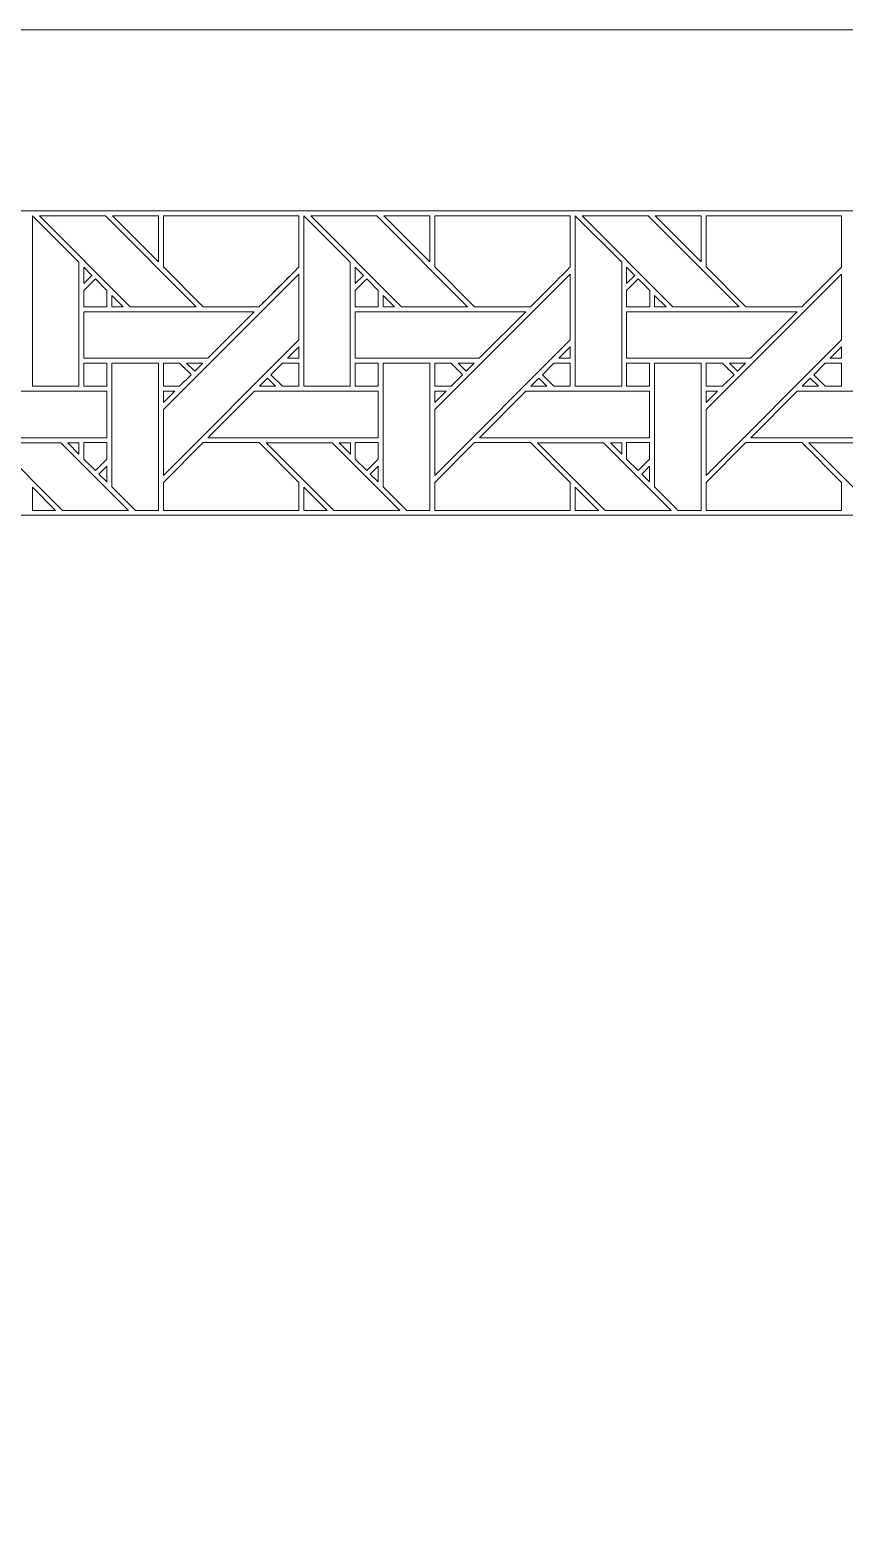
# Model space of a CAD drawing. Header units: inches. Extents: x 7.4 to 17.4, y 4.1 to 14.1.
# Drawn here: x 12.15 to 15, y 8.87 to 14.09 of the extents above; entities that cross this region are included whole.
import ezdxf

# ---------------------------------------------------------------- set-up
doc = ezdxf.new("R2010")
doc.units = ezdxf.units.IN
doc.header["$MEASUREMENT"] = 0
doc.layers.add('Design', color=7, linetype='Continuous', lineweight=0)

msp = doc.modelspace()

# ---------------------------------------------------------------- linework, layer by layer
at = {"layer": 'Design'}
for points, knots in [([(7.3829, 14.0948), (7.3829, 14.0948), (7.3829, 4.0948), (7.3829, 4.0948), (7.3829, 4.0948), (17.3829, 4.0948), (17.3829, 4.0948), (17.3829, 4.0948), (17.3829, 14.0948), (17.3829, 14.0948), (17.3829, 14.0948), (7.3829, 14.0948), (7.3829, 14.0948)], [0, 0, 0, 0, 1, 1, 1, 2, 2, 2, 3, 3, 3, 4, 4, 4, 4]), ([(8.0149, 13.4627), (8.0149, 13.4627), (8.0149, 4.7268), (8.0149, 4.7268), (8.0149, 4.7268), (16.7508, 4.7268), (16.7508, 4.7268), (16.7508, 4.7268), (16.7508, 13.4627), (16.7508, 13.4627), (16.7508, 13.4627), (8.0149, 13.4627), (8.0149, 13.4627)], [0, 0, 0, 0, 1, 1, 1, 2, 2, 2, 3, 3, 3, 4, 4, 4, 4]), ([(12.1625, 13.4448), (12.1625, 13.4448), (12.1629, 13.4448), (12.1629, 13.4448), (12.1629, 13.4448), (12.3252, 13.283), (12.3252, 13.283), (12.3252, 13.283), (12.3252, 12.8493), (12.3252, 12.8493), (12.3252, 12.8493), (12.1625, 12.8493), (12.1625, 12.8493), (12.1625, 12.8493), (12.1625, 13.4448), (12.1625, 13.4448)], [0, 0, 0, 0, 1, 1, 1, 2, 2, 2, 3, 3, 3, 4, 4, 4, 5, 5, 5, 5]), ([(12.418, 13.4448), (12.418, 13.4448), (12.7354, 13.1273), (12.7354, 13.1273), (12.7354, 13.1273), (12.5044, 13.1273), (12.5044, 13.1273), (12.5044, 13.1273), (12.187, 13.4448), (12.187, 13.4448), (12.187, 13.4448), (12.418, 13.4448), (12.418, 13.4448)], [0, 0, 0, 0, 1, 1, 1, 2, 2, 2, 3, 3, 3, 4, 4, 4, 4]), ([(12.6032, 13.4448), (12.6032, 13.4448), (12.6032, 13.2837), (12.6032, 13.2837), (12.6032, 13.2837), (12.4422, 13.4448), (12.4422, 13.4448), (12.4422, 13.4448), (12.6032, 13.4448), (12.6032, 13.4448)], [0, 0, 0, 0, 1, 1, 1, 2, 2, 2, 3, 3, 3, 3]), ([(12.6204, 13.4448), (12.6204, 13.4448), (13.0941, 13.4448), (13.0941, 13.4448), (13.0941, 13.4448), (13.0941, 13.2661), (13.0941, 13.2661), (13.0763, 13.2481), (12.9643, 13.1364), (12.9553, 13.1274), (12.9553, 13.1274), (12.7596, 13.1274), (12.7596, 13.1274), (12.7596, 13.1274), (12.6204, 13.2666), (12.6204, 13.2666), (12.6204, 13.2666), (12.6204, 13.4448), (12.6204, 13.4448)], [0, 0, 0, 0, 1, 1, 1, 2, 2, 2, 3, 3, 3, 4, 4, 4, 5, 5, 5, 6, 6, 6, 6]), ([(12.6204, 13.4448), (12.6204, 13.4448), (13.0941, 13.4448), (13.0941, 13.4448), (13.0941, 13.4448), (13.0941, 13.2661), (13.0941, 13.2661), (13.0759, 13.2477), (12.964, 13.1361), (12.9553, 13.1274), (12.9553, 13.1274), (12.7596, 13.1274), (12.7596, 13.1274), (12.7596, 13.1274), (12.6204, 13.2666), (12.6204, 13.2666), (12.6204, 13.2666), (12.6204, 13.4448), (12.6204, 13.4448)], [0, 0, 0, 0, 1, 1, 1, 2, 2, 2, 3, 3, 3, 4, 4, 4, 5, 5, 5, 6, 6, 6, 6]), ([(13.1112, 13.4448), (13.1112, 13.4448), (13.1116, 13.4448), (13.1116, 13.4448), (13.1116, 13.4448), (13.274, 13.283), (13.274, 13.283), (13.274, 13.283), (13.274, 12.8493), (13.274, 12.8493), (13.274, 12.8493), (13.1112, 12.8493), (13.1112, 12.8493), (13.1112, 12.8493), (13.1112, 13.4448), (13.1112, 13.4448)], [0, 0, 0, 0, 1, 1, 1, 2, 2, 2, 3, 3, 3, 4, 4, 4, 5, 5, 5, 5]), ([(13.3667, 13.4448), (13.3667, 13.4448), (13.6841, 13.1273), (13.6841, 13.1273), (13.6841, 13.1273), (13.4531, 13.1273), (13.4531, 13.1273), (13.4531, 13.1273), (13.1357, 13.4448), (13.1357, 13.4448), (13.1357, 13.4448), (13.3667, 13.4448), (13.3667, 13.4448)], [0, 0, 0, 0, 1, 1, 1, 2, 2, 2, 3, 3, 3, 4, 4, 4, 4]), ([(13.552, 13.4448), (13.552, 13.4448), (13.552, 13.2837), (13.552, 13.2837), (13.552, 13.2837), (13.3909, 13.4448), (13.3909, 13.4448), (13.3909, 13.4448), (13.552, 13.4448), (13.552, 13.4448)], [0, 0, 0, 0, 1, 1, 1, 2, 2, 2, 3, 3, 3, 3]), ([(13.5691, 13.4448), (13.5691, 13.4448), (14.0428, 13.4448), (14.0428, 13.4448), (14.0428, 13.4448), (14.0428, 13.2661), (14.0428, 13.2661), (14.025, 13.2481), (13.9131, 13.1364), (13.9041, 13.1274), (13.9041, 13.1274), (13.7084, 13.1274), (13.7084, 13.1274), (13.7084, 13.1274), (13.5691, 13.2666), (13.5691, 13.2666), (13.5691, 13.2666), (13.5691, 13.4448), (13.5691, 13.4448)], [0, 0, 0, 0, 1, 1, 1, 2, 2, 2, 3, 3, 3, 4, 4, 4, 5, 5, 5, 6, 6, 6, 6]), ([(13.5691, 13.4448), (13.5691, 13.4448), (14.0428, 13.4448), (14.0428, 13.4448), (14.0428, 13.4448), (14.0428, 13.2661), (14.0428, 13.2661), (14.025, 13.2481), (13.9131, 13.1364), (13.9041, 13.1274), (13.9041, 13.1274), (13.7084, 13.1274), (13.7084, 13.1274), (13.7084, 13.1274), (13.5691, 13.2666), (13.5691, 13.2666), (13.5691, 13.2666), (13.5691, 13.4448), (13.5691, 13.4448)], [0, 0, 0, 0, 1, 1, 1, 2, 2, 2, 3, 3, 3, 4, 4, 4, 5, 5, 5, 6, 6, 6, 6]), ([(14.0599, 13.4448), (14.0599, 13.4448), (14.0603, 13.4448), (14.0603, 13.4448), (14.0603, 13.4448), (14.2227, 13.283), (14.2227, 13.283), (14.2227, 13.283), (14.2227, 12.8493), (14.2227, 12.8493), (14.2227, 12.8493), (14.0599, 12.8493), (14.0599, 12.8493), (14.0599, 12.8493), (14.0599, 13.4448), (14.0599, 13.4448)], [0, 0, 0, 0, 1, 1, 1, 2, 2, 2, 3, 3, 3, 4, 4, 4, 5, 5, 5, 5]), ([(14.3154, 13.4448), (14.3154, 13.4448), (14.6329, 13.1273), (14.6329, 13.1273), (14.6329, 13.1273), (14.4018, 13.1273), (14.4018, 13.1273), (14.4018, 13.1273), (14.0844, 13.4448), (14.0844, 13.4448), (14.0844, 13.4448), (14.3154, 13.4448), (14.3154, 13.4448)], [0, 0, 0, 0, 1, 1, 1, 2, 2, 2, 3, 3, 3, 4, 4, 4, 4]), ([(14.5007, 13.4448), (14.5007, 13.4448), (14.5007, 13.2837), (14.5007, 13.2837), (14.5007, 13.2837), (14.3397, 13.4448), (14.3397, 13.4448), (14.3397, 13.4448), (14.5007, 13.4448), (14.5007, 13.4448)], [0, 0, 0, 0, 1, 1, 1, 2, 2, 2, 3, 3, 3, 3]), ([(14.5179, 13.4448), (14.5179, 13.4448), (14.9915, 13.4448), (14.9915, 13.4448), (14.9915, 13.4448), (14.9915, 13.2661), (14.9915, 13.2661), (14.9737, 13.2481), (14.8618, 13.1364), (14.8528, 13.1274), (14.8528, 13.1274), (14.6571, 13.1274), (14.6571, 13.1274), (14.6571, 13.1274), (14.5179, 13.2666), (14.5179, 13.2666), (14.5179, 13.2666), (14.5179, 13.4448), (14.5179, 13.4448)], [0, 0, 0, 0, 1, 1, 1, 2, 2, 2, 3, 3, 3, 4, 4, 4, 5, 5, 5, 6, 6, 6, 6]), ([(14.5179, 13.4448), (14.5179, 13.4448), (14.9915, 13.4448), (14.9915, 13.4448), (14.9915, 13.4448), (14.9915, 13.2661), (14.9915, 13.2661), (14.9738, 13.2482), (14.8619, 13.1365), (14.8528, 13.1274), (14.8528, 13.1274), (14.6571, 13.1274), (14.6571, 13.1274), (14.6571, 13.1274), (14.5179, 13.2666), (14.5179, 13.2666), (14.5179, 13.2666), (14.5179, 13.4448), (14.5179, 13.4448)], [0, 0, 0, 0, 1, 1, 1, 2, 2, 2, 3, 3, 3, 4, 4, 4, 5, 5, 5, 6, 6, 6, 6]), ([(12.3425, 13.2088), (12.3425, 13.2088), (12.3425, 13.2655), (12.3425, 13.2655), (12.3425, 13.2655), (12.3707, 13.2369), (12.3707, 13.2369), (12.3707, 13.2369), (12.3425, 13.2088), (12.3425, 13.2088)], [0, 0, 0, 0, 1, 1, 1, 2, 2, 2, 3, 3, 3, 3]), ([(13.0941, 13.0116), (13.0941, 13.0116), (12.6204, 12.5379), (12.6204, 12.5379), (12.6204, 12.5379), (12.6204, 12.768), (12.6204, 12.768), (12.6204, 12.768), (13.0941, 13.2416), (13.0941, 13.2416), (13.0941, 13.2416), (13.0941, 13.0116), (13.0941, 13.0116)], [0, 0, 0, 0, 1, 1, 1, 2, 2, 2, 3, 3, 3, 4, 4, 4, 4]), ([(13.2913, 13.2088), (13.2913, 13.2088), (13.2913, 13.2655), (13.2913, 13.2655), (13.2913, 13.2655), (13.3195, 13.2369), (13.3195, 13.2369), (13.3195, 13.2369), (13.2913, 13.2088), (13.2913, 13.2088)], [0, 0, 0, 0, 1, 1, 1, 2, 2, 2, 3, 3, 3, 3]), ([(14.0428, 13.0116), (14.0428, 13.0116), (13.5691, 12.5379), (13.5691, 12.5379), (13.5691, 12.5379), (13.5691, 12.768), (13.5691, 12.768), (13.5691, 12.768), (14.0428, 13.2416), (14.0428, 13.2416), (14.0428, 13.2416), (14.0428, 13.0116), (14.0428, 13.0116)], [0, 0, 0, 0, 1, 1, 1, 2, 2, 2, 3, 3, 3, 4, 4, 4, 4]), ([(14.24, 13.2088), (14.24, 13.2088), (14.24, 13.2655), (14.24, 13.2655), (14.24, 13.2655), (14.2682, 13.2369), (14.2682, 13.2369), (14.2682, 13.2369), (14.24, 13.2088), (14.24, 13.2088)], [0, 0, 0, 0, 1, 1, 1, 2, 2, 2, 3, 3, 3, 3]), ([(14.9915, 13.0116), (14.9915, 13.0116), (14.5179, 12.5379), (14.5179, 12.5379), (14.5179, 12.5379), (14.5179, 12.768), (14.5179, 12.768), (14.5179, 12.768), (14.9915, 13.2416), (14.9915, 13.2416), (14.9915, 13.2416), (14.9915, 13.0116), (14.9915, 13.0116)], [0, 0, 0, 0, 1, 1, 1, 2, 2, 2, 3, 3, 3, 4, 4, 4, 4]), ([(12.3425, 13.1844), (12.3425, 13.1844), (12.3829, 13.2247), (12.3829, 13.2247), (12.3829, 13.2247), (12.4232, 13.1844), (12.4232, 13.1844), (12.4232, 13.1844), (12.4232, 13.1271), (12.4232, 13.1271), (12.4232, 13.1271), (12.3425, 13.1271), (12.3425, 13.1271), (12.3425, 13.1271), (12.3425, 13.1844), (12.3425, 13.1844)], [0, 0, 0, 0, 1, 1, 1, 2, 2, 2, 3, 3, 3, 4, 4, 4, 5, 5, 5, 5]), ([(12.3829, 13.2247), (12.3829, 13.2247), (12.4232, 13.1844), (12.4232, 13.1844), (12.4232, 13.1844), (12.4232, 13.1271), (12.4232, 13.1271), (12.4232, 13.1271), (12.3425, 13.1271), (12.3425, 13.1271), (12.3425, 13.1271), (12.3425, 13.1844), (12.3425, 13.1844), (12.3425, 13.1844), (12.3829, 13.2247), (12.3829, 13.2247)], [0, 0, 0, 0, 1, 1, 1, 2, 2, 2, 3, 3, 3, 4, 4, 4, 5, 5, 5, 5]), ([(13.2913, 13.1844), (13.2913, 13.1844), (13.3316, 13.2247), (13.3316, 13.2247), (13.3316, 13.2247), (13.3719, 13.1844), (13.3719, 13.1844), (13.3719, 13.1844), (13.3719, 13.1271), (13.3719, 13.1271), (13.3719, 13.1271), (13.2913, 13.1271), (13.2913, 13.1271), (13.2913, 13.1271), (13.2913, 13.1844), (13.2913, 13.1844)], [0, 0, 0, 0, 1, 1, 1, 2, 2, 2, 3, 3, 3, 4, 4, 4, 5, 5, 5, 5]), ([(13.3316, 13.2247), (13.3316, 13.2247), (13.3719, 13.1844), (13.3719, 13.1844), (13.3719, 13.1844), (13.3719, 13.1271), (13.3719, 13.1271), (13.3719, 13.1271), (13.2913, 13.1271), (13.2913, 13.1271), (13.2913, 13.1271), (13.2913, 13.1844), (13.2913, 13.1844), (13.2913, 13.1844), (13.3316, 13.2247), (13.3316, 13.2247)], [0, 0, 0, 0, 1, 1, 1, 2, 2, 2, 3, 3, 3, 4, 4, 4, 5, 5, 5, 5]), ([(14.24, 13.1844), (14.24, 13.1844), (14.2803, 13.2247), (14.2803, 13.2247), (14.2803, 13.2247), (14.3207, 13.1844), (14.3207, 13.1844), (14.3207, 13.1844), (14.3207, 13.1271), (14.3207, 13.1271), (14.3207, 13.1271), (14.24, 13.1271), (14.24, 13.1271), (14.24, 13.1271), (14.24, 13.1844), (14.24, 13.1844)], [0, 0, 0, 0, 1, 1, 1, 2, 2, 2, 3, 3, 3, 4, 4, 4, 5, 5, 5, 5]), ([(14.2803, 13.2247), (14.2803, 13.2247), (14.3207, 13.1844), (14.3207, 13.1844), (14.3207, 13.1844), (14.3207, 13.1271), (14.3207, 13.1271), (14.3207, 13.1271), (14.24, 13.1271), (14.24, 13.1271), (14.24, 13.1271), (14.24, 13.1844), (14.24, 13.1844), (14.24, 13.1844), (14.2803, 13.2247), (14.2803, 13.2247)], [0, 0, 0, 0, 1, 1, 1, 2, 2, 2, 3, 3, 3, 4, 4, 4, 5, 5, 5, 5]), ([(12.4405, 13.1273), (12.4405, 13.1273), (12.4405, 13.1671), (12.4405, 13.1671), (12.4405, 13.1671), (12.4802, 13.1273), (12.4802, 13.1273), (12.4802, 13.1273), (12.4405, 13.1273), (12.4405, 13.1273)], [0, 0, 0, 0, 1, 1, 1, 2, 2, 2, 3, 3, 3, 3]), ([(13.3892, 13.1273), (13.3892, 13.1273), (13.3892, 13.1671), (13.3892, 13.1671), (13.3892, 13.1671), (13.4289, 13.1273), (13.4289, 13.1273), (13.4289, 13.1273), (13.3892, 13.1273), (13.3892, 13.1273)], [0, 0, 0, 0, 1, 1, 1, 2, 2, 2, 3, 3, 3, 3]), ([(14.3379, 13.1273), (14.3379, 13.1273), (14.3379, 13.1671), (14.3379, 13.1671), (14.3379, 13.1671), (14.3776, 13.1273), (14.3776, 13.1273), (14.3776, 13.1273), (14.3379, 13.1273), (14.3379, 13.1273)], [0, 0, 0, 0, 1, 1, 1, 2, 2, 2, 3, 3, 3, 3]), ([(12.9382, 13.1101), (12.9382, 13.1101), (12.7755, 12.9474), (12.7755, 12.9474), (12.7755, 12.9474), (12.3425, 12.9474), (12.3425, 12.9474), (12.3425, 12.9474), (12.3425, 13.1101), (12.3425, 13.1101), (12.3425, 13.1101), (12.9382, 13.1101), (12.9382, 13.1101)], [0, 0, 0, 0, 1, 1, 1, 2, 2, 2, 3, 3, 3, 4, 4, 4, 4]), ([(13.887, 13.1101), (13.887, 13.1101), (13.7242, 12.9474), (13.7242, 12.9474), (13.7242, 12.9474), (13.2913, 12.9474), (13.2913, 12.9474), (13.2913, 12.9474), (13.2913, 13.1101), (13.2913, 13.1101), (13.2913, 13.1101), (13.887, 13.1101), (13.887, 13.1101)], [0, 0, 0, 0, 1, 1, 1, 2, 2, 2, 3, 3, 3, 4, 4, 4, 4]), ([(14.8357, 13.1101), (14.8357, 13.1101), (14.673, 12.9474), (14.673, 12.9474), (14.673, 12.9474), (14.24, 12.9474), (14.24, 12.9474), (14.24, 12.9474), (14.24, 13.1101), (14.24, 13.1101), (14.24, 13.1101), (14.8357, 13.1101), (14.8357, 13.1101)], [0, 0, 0, 0, 1, 1, 1, 2, 2, 2, 3, 3, 3, 4, 4, 4, 4]), ([(13.0543, 12.9474), (13.0543, 12.9474), (13.0941, 12.9872), (13.0941, 12.9872), (13.0941, 12.9872), (13.0941, 12.9474), (13.0941, 12.9474), (13.0941, 12.9474), (13.0543, 12.9474), (13.0543, 12.9474)], [0, 0, 0, 0, 1, 1, 1, 2, 2, 2, 3, 3, 3, 3]), ([(14.003, 12.9474), (14.003, 12.9474), (14.0428, 12.9872), (14.0428, 12.9872), (14.0428, 12.9872), (14.0428, 12.9474), (14.0428, 12.9474), (14.0428, 12.9474), (14.003, 12.9474), (14.003, 12.9474)], [0, 0, 0, 0, 1, 1, 1, 2, 2, 2, 3, 3, 3, 3]), ([(14.9517, 12.9474), (14.9517, 12.9474), (14.9915, 12.9872), (14.9915, 12.9872), (14.9915, 12.9872), (14.9915, 12.9474), (14.9915, 12.9474), (14.9915, 12.9474), (14.9517, 12.9474), (14.9517, 12.9474)], [0, 0, 0, 0, 1, 1, 1, 2, 2, 2, 3, 3, 3, 3]), ([(12.3425, 12.9301), (12.3425, 12.9301), (12.4228, 12.9301), (12.4228, 12.9301), (12.4228, 12.9301), (12.4228, 12.8494), (12.4228, 12.8494), (12.4228, 12.8494), (12.3425, 12.8494), (12.3425, 12.8494), (12.3425, 12.8494), (12.3425, 12.9301), (12.3425, 12.9301)], [0, 0, 0, 0, 1, 1, 1, 2, 2, 2, 3, 3, 3, 4, 4, 4, 4]), ([(12.4228, 12.9301), (12.4228, 12.9301), (12.4228, 12.8494), (12.4228, 12.8494), (12.4228, 12.8494), (12.3425, 12.8494), (12.3425, 12.8494), (12.3425, 12.8494), (12.3425, 12.9301), (12.3425, 12.9301), (12.3425, 12.9301), (12.4228, 12.9301), (12.4228, 12.9301)], [0, 0, 0, 0, 1, 1, 1, 2, 2, 2, 3, 3, 3, 4, 4, 4, 4]), ([(12.6032, 12.4153), (12.6032, 12.4153), (12.5229, 12.4153), (12.5229, 12.4153), (12.5229, 12.4153), (12.4403, 12.4979), (12.4403, 12.4979), (12.4403, 12.4979), (12.4403, 12.9301), (12.4403, 12.9301), (12.4403, 12.9301), (12.6032, 12.9301), (12.6032, 12.9301), (12.6032, 12.9301), (12.6032, 12.4153), (12.6032, 12.4153)], [0, 0, 0, 0, 1, 1, 1, 2, 2, 2, 3, 3, 3, 4, 4, 4, 5, 5, 5, 5]), ([(12.6204, 12.9301), (12.6204, 12.9301), (12.6775, 12.9301), (12.6775, 12.9301), (12.6826, 12.925), (12.7134, 12.8942), (12.7178, 12.8898), (12.7178, 12.8898), (12.6774, 12.8494), (12.6774, 12.8494), (12.6774, 12.8494), (12.6204, 12.8494), (12.6204, 12.8494), (12.6204, 12.8494), (12.6204, 12.9301), (12.6204, 12.9301)], [0, 0, 0, 0, 1, 1, 1, 2, 2, 2, 3, 3, 3, 4, 4, 4, 5, 5, 5, 5]), ([(12.6204, 12.8494), (12.6204, 12.8494), (12.6204, 12.9301), (12.6204, 12.9301), (12.6204, 12.9301), (12.6775, 12.9301), (12.6775, 12.9301), (12.6828, 12.9248), (12.7136, 12.894), (12.7178, 12.8898), (12.7178, 12.8898), (12.6774, 12.8494), (12.6774, 12.8494), (12.6774, 12.8494), (12.6204, 12.8494), (12.6204, 12.8494)], [0, 0, 0, 0, 1, 1, 1, 2, 2, 2, 3, 3, 3, 4, 4, 4, 5, 5, 5, 5]), ([(12.7018, 12.9301), (12.7018, 12.9301), (12.7583, 12.9301), (12.7583, 12.9301), (12.7583, 12.9301), (12.73, 12.9019), (12.73, 12.9019), (12.73, 12.9019), (12.7018, 12.9301), (12.7018, 12.9301)], [0, 0, 0, 0, 1, 1, 1, 2, 2, 2, 3, 3, 3, 3]), ([(13.0941, 12.8494), (13.0941, 12.8494), (13.037, 12.8494), (13.037, 12.8494), (13.037, 12.8494), (12.9966, 12.8897), (12.9966, 12.8897), (12.9966, 12.8897), (13.037, 12.9302), (13.037, 12.9302), (13.037, 12.9302), (13.0941, 12.9302), (13.0941, 12.9302), (13.0941, 12.9302), (13.0941, 12.8494), (13.0941, 12.8494)], [0, 0, 0, 0, 1, 1, 1, 2, 2, 2, 3, 3, 3, 4, 4, 4, 5, 5, 5, 5]), ([(13.0941, 12.9302), (13.0941, 12.9302), (13.0941, 12.8494), (13.0941, 12.8494), (13.0941, 12.8494), (13.037, 12.8494), (13.037, 12.8494), (13.037, 12.8494), (12.9966, 12.8897), (12.9966, 12.8897), (12.9966, 12.8897), (13.037, 12.9302), (13.037, 12.9302), (13.037, 12.9302), (13.0941, 12.9302), (13.0941, 12.9302)], [0, 0, 0, 0, 1, 1, 1, 2, 2, 2, 3, 3, 3, 4, 4, 4, 5, 5, 5, 5]), ([(13.2913, 12.9301), (13.2913, 12.9301), (13.3715, 12.9301), (13.3715, 12.9301), (13.3715, 12.9301), (13.3715, 12.8494), (13.3715, 12.8494), (13.3715, 12.8494), (13.2913, 12.8494), (13.2913, 12.8494), (13.2913, 12.8494), (13.2913, 12.9301), (13.2913, 12.9301)], [0, 0, 0, 0, 1, 1, 1, 2, 2, 2, 3, 3, 3, 4, 4, 4, 4]), ([(13.3715, 12.9301), (13.3715, 12.9301), (13.3715, 12.8494), (13.3715, 12.8494), (13.3715, 12.8494), (13.2913, 12.8494), (13.2913, 12.8494), (13.2913, 12.8494), (13.2913, 12.9301), (13.2913, 12.9301), (13.2913, 12.9301), (13.3715, 12.9301), (13.3715, 12.9301)], [0, 0, 0, 0, 1, 1, 1, 2, 2, 2, 3, 3, 3, 4, 4, 4, 4]), ([(13.552, 12.4153), (13.552, 12.4153), (13.4716, 12.4153), (13.4716, 12.4153), (13.4716, 12.4153), (13.3891, 12.4979), (13.3891, 12.4979), (13.3891, 12.4979), (13.3891, 12.9301), (13.3891, 12.9301), (13.3891, 12.9301), (13.552, 12.9301), (13.552, 12.9301), (13.552, 12.9301), (13.552, 12.4153), (13.552, 12.4153)], [0, 0, 0, 0, 1, 1, 1, 2, 2, 2, 3, 3, 3, 4, 4, 4, 5, 5, 5, 5]), ([(13.5691, 12.9301), (13.5691, 12.9301), (13.6262, 12.9301), (13.6262, 12.9301), (13.6313, 12.925), (13.6621, 12.8942), (13.6665, 12.8898), (13.6665, 12.8898), (13.6261, 12.8494), (13.6261, 12.8494), (13.6261, 12.8494), (13.5691, 12.8494), (13.5691, 12.8494), (13.5691, 12.8494), (13.5691, 12.9301), (13.5691, 12.9301)], [0, 0, 0, 0, 1, 1, 1, 2, 2, 2, 3, 3, 3, 4, 4, 4, 5, 5, 5, 5]), ([(13.5691, 12.8494), (13.5691, 12.8494), (13.5691, 12.9301), (13.5691, 12.9301), (13.5691, 12.9301), (13.6262, 12.9301), (13.6262, 12.9301), (13.6313, 12.925), (13.6621, 12.8942), (13.6665, 12.8898), (13.6665, 12.8898), (13.6261, 12.8494), (13.6261, 12.8494), (13.6261, 12.8494), (13.5691, 12.8494), (13.5691, 12.8494)], [0, 0, 0, 0, 1, 1, 1, 2, 2, 2, 3, 3, 3, 4, 4, 4, 5, 5, 5, 5]), ([(13.6505, 12.9301), (13.6505, 12.9301), (13.707, 12.9301), (13.707, 12.9301), (13.707, 12.9301), (13.6787, 12.9019), (13.6787, 12.9019), (13.6787, 12.9019), (13.6505, 12.9301), (13.6505, 12.9301)], [0, 0, 0, 0, 1, 1, 1, 2, 2, 2, 3, 3, 3, 3]), ([(14.0428, 12.8494), (14.0428, 12.8494), (13.9857, 12.8494), (13.9857, 12.8494), (13.9857, 12.8494), (13.9453, 12.8897), (13.9453, 12.8897), (13.9453, 12.8897), (13.9858, 12.9302), (13.9858, 12.9302), (13.9858, 12.9302), (14.0428, 12.9302), (14.0428, 12.9302), (14.0428, 12.9302), (14.0428, 12.8494), (14.0428, 12.8494)], [0, 0, 0, 0, 1, 1, 1, 2, 2, 2, 3, 3, 3, 4, 4, 4, 5, 5, 5, 5]), ([(14.0428, 12.8494), (14.0428, 12.8494), (13.9857, 12.8494), (13.9857, 12.8494), (13.9857, 12.8494), (13.9453, 12.8897), (13.9453, 12.8897), (13.9453, 12.8897), (13.9858, 12.9302), (13.9858, 12.9302), (13.9858, 12.9302), (14.0428, 12.9302), (14.0428, 12.9302), (14.0428, 12.9302), (14.0428, 12.8494), (14.0428, 12.8494)], [0, 0, 0, 0, 1, 1, 1, 2, 2, 2, 3, 3, 3, 4, 4, 4, 5, 5, 5, 5]), ([(14.24, 12.9301), (14.24, 12.9301), (14.3203, 12.9301), (14.3203, 12.9301), (14.3203, 12.9301), (14.3203, 12.8494), (14.3203, 12.8494), (14.3203, 12.8494), (14.24, 12.8494), (14.24, 12.8494), (14.24, 12.8494), (14.24, 12.9301), (14.24, 12.9301)], [0, 0, 0, 0, 1, 1, 1, 2, 2, 2, 3, 3, 3, 4, 4, 4, 4]), ([(14.24, 12.8494), (14.24, 12.8494), (14.24, 12.9301), (14.24, 12.9301), (14.24, 12.9301), (14.3203, 12.9301), (14.3203, 12.9301), (14.3203, 12.9301), (14.3203, 12.8494), (14.3203, 12.8494), (14.3203, 12.8494), (14.24, 12.8494), (14.24, 12.8494)], [0, 0, 0, 0, 1, 1, 1, 2, 2, 2, 3, 3, 3, 4, 4, 4, 4]), ([(14.5007, 12.4153), (14.5007, 12.4153), (14.4204, 12.4153), (14.4204, 12.4153), (14.4204, 12.4153), (14.3378, 12.4979), (14.3378, 12.4979), (14.3378, 12.4979), (14.3378, 12.9301), (14.3378, 12.9301), (14.3378, 12.9301), (14.5007, 12.9301), (14.5007, 12.9301), (14.5007, 12.9301), (14.5007, 12.4153), (14.5007, 12.4153)], [0, 0, 0, 0, 1, 1, 1, 2, 2, 2, 3, 3, 3, 4, 4, 4, 5, 5, 5, 5]), ([(14.5179, 12.9301), (14.5179, 12.9301), (14.5749, 12.9301), (14.5749, 12.9301), (14.5801, 12.925), (14.6108, 12.8942), (14.6153, 12.8898), (14.6153, 12.8898), (14.5748, 12.8494), (14.5748, 12.8494), (14.5748, 12.8494), (14.5179, 12.8494), (14.5179, 12.8494), (14.5179, 12.8494), (14.5179, 12.9301), (14.5179, 12.9301)], [0, 0, 0, 0, 1, 1, 1, 2, 2, 2, 3, 3, 3, 4, 4, 4, 5, 5, 5, 5]), ([(14.5179, 12.8494), (14.5179, 12.8494), (14.5179, 12.9301), (14.5179, 12.9301), (14.5179, 12.9301), (14.5749, 12.9301), (14.5749, 12.9301), (14.58, 12.9251), (14.6107, 12.8943), (14.6153, 12.8898), (14.6153, 12.8898), (14.5748, 12.8494), (14.5748, 12.8494), (14.5748, 12.8494), (14.5179, 12.8494), (14.5179, 12.8494)], [0, 0, 0, 0, 1, 1, 1, 2, 2, 2, 3, 3, 3, 4, 4, 4, 5, 5, 5, 5]), ([(14.5993, 12.9301), (14.5993, 12.9301), (14.6557, 12.9301), (14.6557, 12.9301), (14.6557, 12.9301), (14.6275, 12.9019), (14.6275, 12.9019), (14.6275, 12.9019), (14.5993, 12.9301), (14.5993, 12.9301)], [0, 0, 0, 0, 1, 1, 1, 2, 2, 2, 3, 3, 3, 3]), ([(14.9915, 12.8494), (14.9915, 12.8494), (14.9344, 12.8494), (14.9344, 12.8494), (14.9344, 12.8494), (14.8941, 12.8897), (14.8941, 12.8897), (14.8941, 12.8897), (14.9345, 12.9302), (14.9345, 12.9302), (14.9345, 12.9302), (14.9915, 12.9302), (14.9915, 12.9302), (14.9915, 12.9302), (14.9915, 12.8494), (14.9915, 12.8494)], [0, 0, 0, 0, 1, 1, 1, 2, 2, 2, 3, 3, 3, 4, 4, 4, 5, 5, 5, 5]), ([(14.9915, 12.8494), (14.9915, 12.8494), (14.9344, 12.8494), (14.9344, 12.8494), (14.9344, 12.8494), (14.8941, 12.8897), (14.8941, 12.8897), (14.8941, 12.8897), (14.9345, 12.9302), (14.9345, 12.9302), (14.9345, 12.9302), (14.9915, 12.9302), (14.9915, 12.9302), (14.9915, 12.9302), (14.9915, 12.8494), (14.9915, 12.8494)], [0, 0, 0, 0, 1, 1, 1, 2, 2, 2, 3, 3, 3, 4, 4, 4, 5, 5, 5, 5]), ([(13.0127, 12.8493), (13.0127, 12.8493), (12.9562, 12.8493), (12.9562, 12.8493), (12.9562, 12.8493), (12.9845, 12.8776), (12.9845, 12.8776), (12.9845, 12.8776), (13.0127, 12.8493), (13.0127, 12.8493)], [0, 0, 0, 0, 1, 1, 1, 2, 2, 2, 3, 3, 3, 3]), ([(13.905, 12.8493), (13.905, 12.8493), (13.9332, 12.8776), (13.9332, 12.8776), (13.9332, 12.8776), (13.9615, 12.8493), (13.9615, 12.8493), (13.9615, 12.8493), (13.905, 12.8493), (13.905, 12.8493)], [0, 0, 0, 0, 1, 1, 1, 2, 2, 2, 3, 3, 3, 3]), ([(14.8537, 12.8493), (14.8537, 12.8493), (14.8819, 12.8776), (14.8819, 12.8776), (14.8819, 12.8776), (14.9102, 12.8493), (14.9102, 12.8493), (14.9102, 12.8493), (14.8537, 12.8493), (14.8537, 12.8493)], [0, 0, 0, 0, 1, 1, 1, 2, 2, 2, 3, 3, 3, 3]), ([(12.4228, 12.8322), (12.4228, 12.8322), (12.4228, 12.6694), (12.4228, 12.6694), (12.4228, 12.6694), (11.8275, 12.6694), (11.8275, 12.6694), (11.8275, 12.6694), (11.9904, 12.8322), (11.9904, 12.8322), (11.9904, 12.8322), (12.4228, 12.8322), (12.4228, 12.8322)], [0, 0, 0, 0, 1, 1, 1, 2, 2, 2, 3, 3, 3, 4, 4, 4, 4]), ([(12.6602, 12.8322), (12.6602, 12.8322), (12.6204, 12.7924), (12.6204, 12.7924), (12.6204, 12.7924), (12.6204, 12.8322), (12.6204, 12.8322), (12.6204, 12.8322), (12.6602, 12.8322), (12.6602, 12.8322)], [0, 0, 0, 0, 1, 1, 1, 2, 2, 2, 3, 3, 3, 3]), ([(13.3715, 12.8322), (13.3715, 12.8322), (13.3715, 12.6694), (13.3715, 12.6694), (13.3715, 12.6694), (12.7762, 12.6694), (12.7762, 12.6694), (12.7762, 12.6694), (12.9391, 12.8322), (12.9391, 12.8322), (12.9391, 12.8322), (13.3715, 12.8322), (13.3715, 12.8322)], [0, 0, 0, 0, 1, 1, 1, 2, 2, 2, 3, 3, 3, 4, 4, 4, 4]), ([(13.609, 12.8322), (13.609, 12.8322), (13.5691, 12.7924), (13.5691, 12.7924), (13.5691, 12.7924), (13.5691, 12.8322), (13.5691, 12.8322), (13.5691, 12.8322), (13.609, 12.8322), (13.609, 12.8322)], [0, 0, 0, 0, 1, 1, 1, 2, 2, 2, 3, 3, 3, 3]), ([(14.3203, 12.8322), (14.3203, 12.8322), (14.3203, 12.6694), (14.3203, 12.6694), (14.3203, 12.6694), (13.725, 12.6694), (13.725, 12.6694), (13.725, 12.6694), (13.8878, 12.8322), (13.8878, 12.8322), (13.8878, 12.8322), (14.3203, 12.8322), (14.3203, 12.8322)], [0, 0, 0, 0, 1, 1, 1, 2, 2, 2, 3, 3, 3, 4, 4, 4, 4]), ([(14.5577, 12.8322), (14.5577, 12.8322), (14.5179, 12.7924), (14.5179, 12.7924), (14.5179, 12.7924), (14.5179, 12.8322), (14.5179, 12.8322), (14.5179, 12.8322), (14.5577, 12.8322), (14.5577, 12.8322)], [0, 0, 0, 0, 1, 1, 1, 2, 2, 2, 3, 3, 3, 3]), ([(15.269, 12.8322), (15.269, 12.8322), (15.269, 12.6694), (15.269, 12.6694), (15.269, 12.6694), (14.6737, 12.6694), (14.6737, 12.6694), (14.6737, 12.6694), (14.8365, 12.8322), (14.8365, 12.8322), (14.8365, 12.8322), (15.269, 12.8322), (15.269, 12.8322)], [0, 0, 0, 0, 1, 1, 1, 2, 2, 2, 3, 3, 3, 4, 4, 4, 4]), ([(12.4987, 12.4153), (12.4987, 12.4153), (12.2677, 12.4153), (12.2677, 12.4153), (12.2677, 12.4153), (12.0308, 12.6522), (12.0308, 12.6522), (12.0308, 12.6522), (12.2618, 12.6522), (12.2618, 12.6522), (12.2618, 12.6522), (12.4987, 12.4153), (12.4987, 12.4153)], [0, 0, 0, 0, 1, 1, 1, 2, 2, 2, 3, 3, 3, 4, 4, 4, 4]), ([(12.2859, 12.6522), (12.2859, 12.6522), (12.3253, 12.6522), (12.3253, 12.6522), (12.3253, 12.6522), (12.3253, 12.6124), (12.3253, 12.6124), (12.3253, 12.6124), (12.2859, 12.6522), (12.2859, 12.6522)], [0, 0, 0, 0, 1, 1, 1, 2, 2, 2, 3, 3, 3, 3]), ([(12.3425, 12.6523), (12.3425, 12.6523), (12.4228, 12.6523), (12.4228, 12.6523), (12.4228, 12.6523), (12.4228, 12.5947), (12.4228, 12.5947), (12.4228, 12.5947), (12.3828, 12.5547), (12.3828, 12.5547), (12.3828, 12.5547), (12.3425, 12.5951), (12.3425, 12.5951), (12.3425, 12.5951), (12.3425, 12.6523), (12.3425, 12.6523)], [0, 0, 0, 0, 1, 1, 1, 2, 2, 2, 3, 3, 3, 4, 4, 4, 5, 5, 5, 5]), ([(12.4228, 12.5947), (12.4228, 12.5947), (12.3828, 12.5547), (12.3828, 12.5547), (12.3828, 12.5547), (12.3425, 12.5951), (12.3425, 12.5951), (12.3425, 12.5951), (12.3425, 12.6523), (12.3425, 12.6523), (12.3425, 12.6523), (12.4228, 12.6523), (12.4228, 12.6523), (12.4228, 12.6523), (12.4228, 12.5947), (12.4228, 12.5947)], [0, 0, 0, 0, 1, 1, 1, 2, 2, 2, 3, 3, 3, 4, 4, 4, 5, 5, 5, 5]), ([(12.7591, 12.6523), (12.7591, 12.6523), (12.9553, 12.6523), (12.9553, 12.6523), (12.9553, 12.6523), (13.0941, 12.5135), (13.0941, 12.5135), (13.0941, 12.5135), (13.0941, 12.4153), (13.0941, 12.4153), (13.0941, 12.4153), (12.6204, 12.4153), (12.6204, 12.4153), (12.6204, 12.4153), (12.6204, 12.5135), (12.6204, 12.5135), (12.6204, 12.5135), (12.7591, 12.6523), (12.7591, 12.6523)], [0, 0, 0, 0, 1, 1, 1, 2, 2, 2, 3, 3, 3, 4, 4, 4, 5, 5, 5, 6, 6, 6, 6]), ([(12.9553, 12.6523), (12.9553, 12.6523), (13.0941, 12.5135), (13.0941, 12.5135), (13.0941, 12.5135), (13.0941, 12.4153), (13.0941, 12.4153), (13.0941, 12.4153), (12.6204, 12.4153), (12.6204, 12.4153), (12.6204, 12.4153), (12.6204, 12.5135), (12.6204, 12.5135), (12.6204, 12.5135), (12.7591, 12.6523), (12.7591, 12.6523), (12.7591, 12.6523), (12.9553, 12.6523), (12.9553, 12.6523)], [0, 0, 0, 0, 1, 1, 1, 2, 2, 2, 3, 3, 3, 4, 4, 4, 5, 5, 5, 6, 6, 6, 6]), ([(13.4474, 12.4153), (13.4474, 12.4153), (13.2164, 12.4153), (13.2164, 12.4153), (13.2164, 12.4153), (12.9795, 12.6522), (12.9795, 12.6522), (12.9795, 12.6522), (13.2105, 12.6522), (13.2105, 12.6522), (13.2105, 12.6522), (13.4474, 12.4153), (13.4474, 12.4153)], [0, 0, 0, 0, 1, 1, 1, 2, 2, 2, 3, 3, 3, 4, 4, 4, 4]), ([(13.2346, 12.6522), (13.2346, 12.6522), (13.2741, 12.6522), (13.2741, 12.6522), (13.2741, 12.6522), (13.2741, 12.6124), (13.2741, 12.6124), (13.2741, 12.6124), (13.2346, 12.6522), (13.2346, 12.6522)], [0, 0, 0, 0, 1, 1, 1, 2, 2, 2, 3, 3, 3, 3]), ([(13.2913, 12.6523), (13.2913, 12.6523), (13.3715, 12.6523), (13.3715, 12.6523), (13.3715, 12.6523), (13.3715, 12.5947), (13.3715, 12.5947), (13.3715, 12.5947), (13.3316, 12.5547), (13.3316, 12.5547), (13.3316, 12.5547), (13.2913, 12.5951), (13.2913, 12.5951), (13.2913, 12.5951), (13.2913, 12.6523), (13.2913, 12.6523)], [0, 0, 0, 0, 1, 1, 1, 2, 2, 2, 3, 3, 3, 4, 4, 4, 5, 5, 5, 5]), ([(13.3715, 12.5947), (13.3715, 12.5947), (13.3316, 12.5547), (13.3316, 12.5547), (13.3316, 12.5547), (13.2913, 12.5951), (13.2913, 12.5951), (13.2913, 12.5951), (13.2913, 12.6523), (13.2913, 12.6523), (13.2913, 12.6523), (13.3715, 12.6523), (13.3715, 12.6523), (13.3715, 12.6523), (13.3715, 12.5947), (13.3715, 12.5947)], [0, 0, 0, 0, 1, 1, 1, 2, 2, 2, 3, 3, 3, 4, 4, 4, 5, 5, 5, 5]), ([(13.7078, 12.6523), (13.7078, 12.6523), (13.904, 12.6523), (13.904, 12.6523), (13.904, 12.6523), (14.0428, 12.5135), (14.0428, 12.5135), (14.0428, 12.5135), (14.0428, 12.4153), (14.0428, 12.4153), (14.0428, 12.4153), (13.5691, 12.4153), (13.5691, 12.4153), (13.5691, 12.4153), (13.5691, 12.5135), (13.5691, 12.5135), (13.5691, 12.5135), (13.7078, 12.6523), (13.7078, 12.6523)], [0, 0, 0, 0, 1, 1, 1, 2, 2, 2, 3, 3, 3, 4, 4, 4, 5, 5, 5, 6, 6, 6, 6]), ([(13.904, 12.6523), (13.904, 12.6523), (14.0428, 12.5135), (14.0428, 12.5135), (14.0428, 12.5135), (14.0428, 12.4153), (14.0428, 12.4153), (14.0428, 12.4153), (13.5691, 12.4153), (13.5691, 12.4153), (13.5691, 12.4153), (13.5691, 12.5135), (13.5691, 12.5135), (13.5691, 12.5135), (13.7078, 12.6523), (13.7078, 12.6523), (13.7078, 12.6523), (13.904, 12.6523), (13.904, 12.6523)], [0, 0, 0, 0, 1, 1, 1, 2, 2, 2, 3, 3, 3, 4, 4, 4, 5, 5, 5, 6, 6, 6, 6]), ([(14.3961, 12.4153), (14.3961, 12.4153), (14.1651, 12.4153), (14.1651, 12.4153), (14.1651, 12.4153), (13.9283, 12.6522), (13.9283, 12.6522), (13.9283, 12.6522), (14.1592, 12.6522), (14.1592, 12.6522), (14.1592, 12.6522), (14.3961, 12.4153), (14.3961, 12.4153)], [0, 0, 0, 0, 1, 1, 1, 2, 2, 2, 3, 3, 3, 4, 4, 4, 4]), ([(14.1833, 12.6522), (14.1833, 12.6522), (14.2228, 12.6522), (14.2228, 12.6522), (14.2228, 12.6522), (14.2228, 12.6124), (14.2228, 12.6124), (14.2228, 12.6124), (14.1833, 12.6522), (14.1833, 12.6522)], [0, 0, 0, 0, 1, 1, 1, 2, 2, 2, 3, 3, 3, 3]), ([(14.24, 12.6523), (14.24, 12.6523), (14.3203, 12.6523), (14.3203, 12.6523), (14.3203, 12.6523), (14.3203, 12.5947), (14.3203, 12.5947), (14.3203, 12.5947), (14.2803, 12.5547), (14.2803, 12.5547), (14.2803, 12.5547), (14.24, 12.5951), (14.24, 12.5951), (14.24, 12.5951), (14.24, 12.6523), (14.24, 12.6523)], [0, 0, 0, 0, 1, 1, 1, 2, 2, 2, 3, 3, 3, 4, 4, 4, 5, 5, 5, 5]), ([(14.2803, 12.5547), (14.2803, 12.5547), (14.24, 12.5951), (14.24, 12.5951), (14.24, 12.5951), (14.24, 12.6523), (14.24, 12.6523), (14.24, 12.6523), (14.3203, 12.6523), (14.3203, 12.6523), (14.3203, 12.6523), (14.3203, 12.5947), (14.3203, 12.5947), (14.3203, 12.5947), (14.2803, 12.5547), (14.2803, 12.5547)], [0, 0, 0, 0, 1, 1, 1, 2, 2, 2, 3, 3, 3, 4, 4, 4, 5, 5, 5, 5]), ([(14.6566, 12.6523), (14.6566, 12.6523), (14.8528, 12.6523), (14.8528, 12.6523), (14.8528, 12.6523), (14.9915, 12.5135), (14.9915, 12.5135), (14.9915, 12.5135), (14.9915, 12.4153), (14.9915, 12.4153), (14.9915, 12.4153), (14.5179, 12.4153), (14.5179, 12.4153), (14.5179, 12.4153), (14.5179, 12.5135), (14.5179, 12.5135), (14.5179, 12.5135), (14.6566, 12.6523), (14.6566, 12.6523)], [0, 0, 0, 0, 1, 1, 1, 2, 2, 2, 3, 3, 3, 4, 4, 4, 5, 5, 5, 6, 6, 6, 6]), ([(14.8528, 12.6523), (14.8528, 12.6523), (14.9915, 12.5135), (14.9915, 12.5135), (14.9915, 12.5135), (14.9915, 12.4153), (14.9915, 12.4153), (14.9915, 12.4153), (14.5179, 12.4153), (14.5179, 12.4153), (14.5179, 12.4153), (14.5179, 12.5135), (14.5179, 12.5135), (14.5179, 12.5135), (14.6566, 12.6523), (14.6566, 12.6523), (14.6566, 12.6523), (14.8528, 12.6523), (14.8528, 12.6523)], [0, 0, 0, 0, 1, 1, 1, 2, 2, 2, 3, 3, 3, 4, 4, 4, 5, 5, 5, 6, 6, 6, 6]), ([(15.3448, 12.4153), (15.3448, 12.4153), (15.1139, 12.4153), (15.1139, 12.4153), (15.1139, 12.4153), (14.877, 12.6522), (14.877, 12.6522), (14.877, 12.6522), (15.1079, 12.6522), (15.1079, 12.6522), (15.1079, 12.6522), (15.3448, 12.4153), (15.3448, 12.4153)], [0, 0, 0, 0, 1, 1, 1, 2, 2, 2, 3, 3, 3, 4, 4, 4, 4]), ([(12.4228, 12.5704), (12.4228, 12.5704), (12.4228, 12.5152), (12.4228, 12.5152), (12.4228, 12.5152), (12.395, 12.5426), (12.395, 12.5426), (12.395, 12.5426), (12.4228, 12.5704), (12.4228, 12.5704)], [0, 0, 0, 0, 1, 1, 1, 2, 2, 2, 3, 3, 3, 3]), ([(13.3715, 12.5704), (13.3715, 12.5704), (13.3715, 12.5152), (13.3715, 12.5152), (13.3715, 12.5152), (13.3438, 12.5426), (13.3438, 12.5426), (13.3438, 12.5426), (13.3715, 12.5704), (13.3715, 12.5704)], [0, 0, 0, 0, 1, 1, 1, 2, 2, 2, 3, 3, 3, 3]), ([(14.3203, 12.5704), (14.3203, 12.5704), (14.3203, 12.5152), (14.3203, 12.5152), (14.3203, 12.5152), (14.2925, 12.5426), (14.2925, 12.5426), (14.2925, 12.5426), (14.3203, 12.5704), (14.3203, 12.5704)], [0, 0, 0, 0, 1, 1, 1, 2, 2, 2, 3, 3, 3, 3]), ([(12.1625, 12.4964), (12.1625, 12.4964), (12.2439, 12.4153), (12.2439, 12.4153), (12.2439, 12.4153), (12.1625, 12.4153), (12.1625, 12.4153), (12.1625, 12.4153), (12.1625, 12.4964), (12.1625, 12.4964)], [0, 0, 0, 0, 1, 1, 1, 2, 2, 2, 3, 3, 3, 3]), ([(13.1112, 12.4964), (13.1112, 12.4964), (13.1926, 12.4153), (13.1926, 12.4153), (13.1926, 12.4153), (13.1112, 12.4153), (13.1112, 12.4153), (13.1112, 12.4153), (13.1112, 12.4964), (13.1112, 12.4964)], [0, 0, 0, 0, 1, 1, 1, 2, 2, 2, 3, 3, 3, 3]), ([(14.0599, 12.4964), (14.0599, 12.4964), (14.1413, 12.4153), (14.1413, 12.4153), (14.1413, 12.4153), (14.0599, 12.4153), (14.0599, 12.4153), (14.0599, 12.4153), (14.0599, 12.4964), (14.0599, 12.4964)], [0, 0, 0, 0, 1, 1, 1, 2, 2, 2, 3, 3, 3, 3]), ([(9.079, 5.7909), (9.079, 5.7909), (9.079, 12.3986), (9.079, 12.3986), (9.079, 12.3986), (15.6867, 12.3986), (15.6867, 12.3986), (15.6867, 12.3986), (15.6867, 5.7909), (15.6867, 5.7909), (15.6867, 5.7909), (9.079, 5.7909), (9.079, 5.7909)], [0, 0, 0, 0, 1, 1, 1, 2, 2, 2, 3, 3, 3, 4, 4, 4, 4])]:
    msp.add_open_spline(points, degree=3, knots=knots, dxfattribs=at)

doc.saveas('drawing.dxf')
